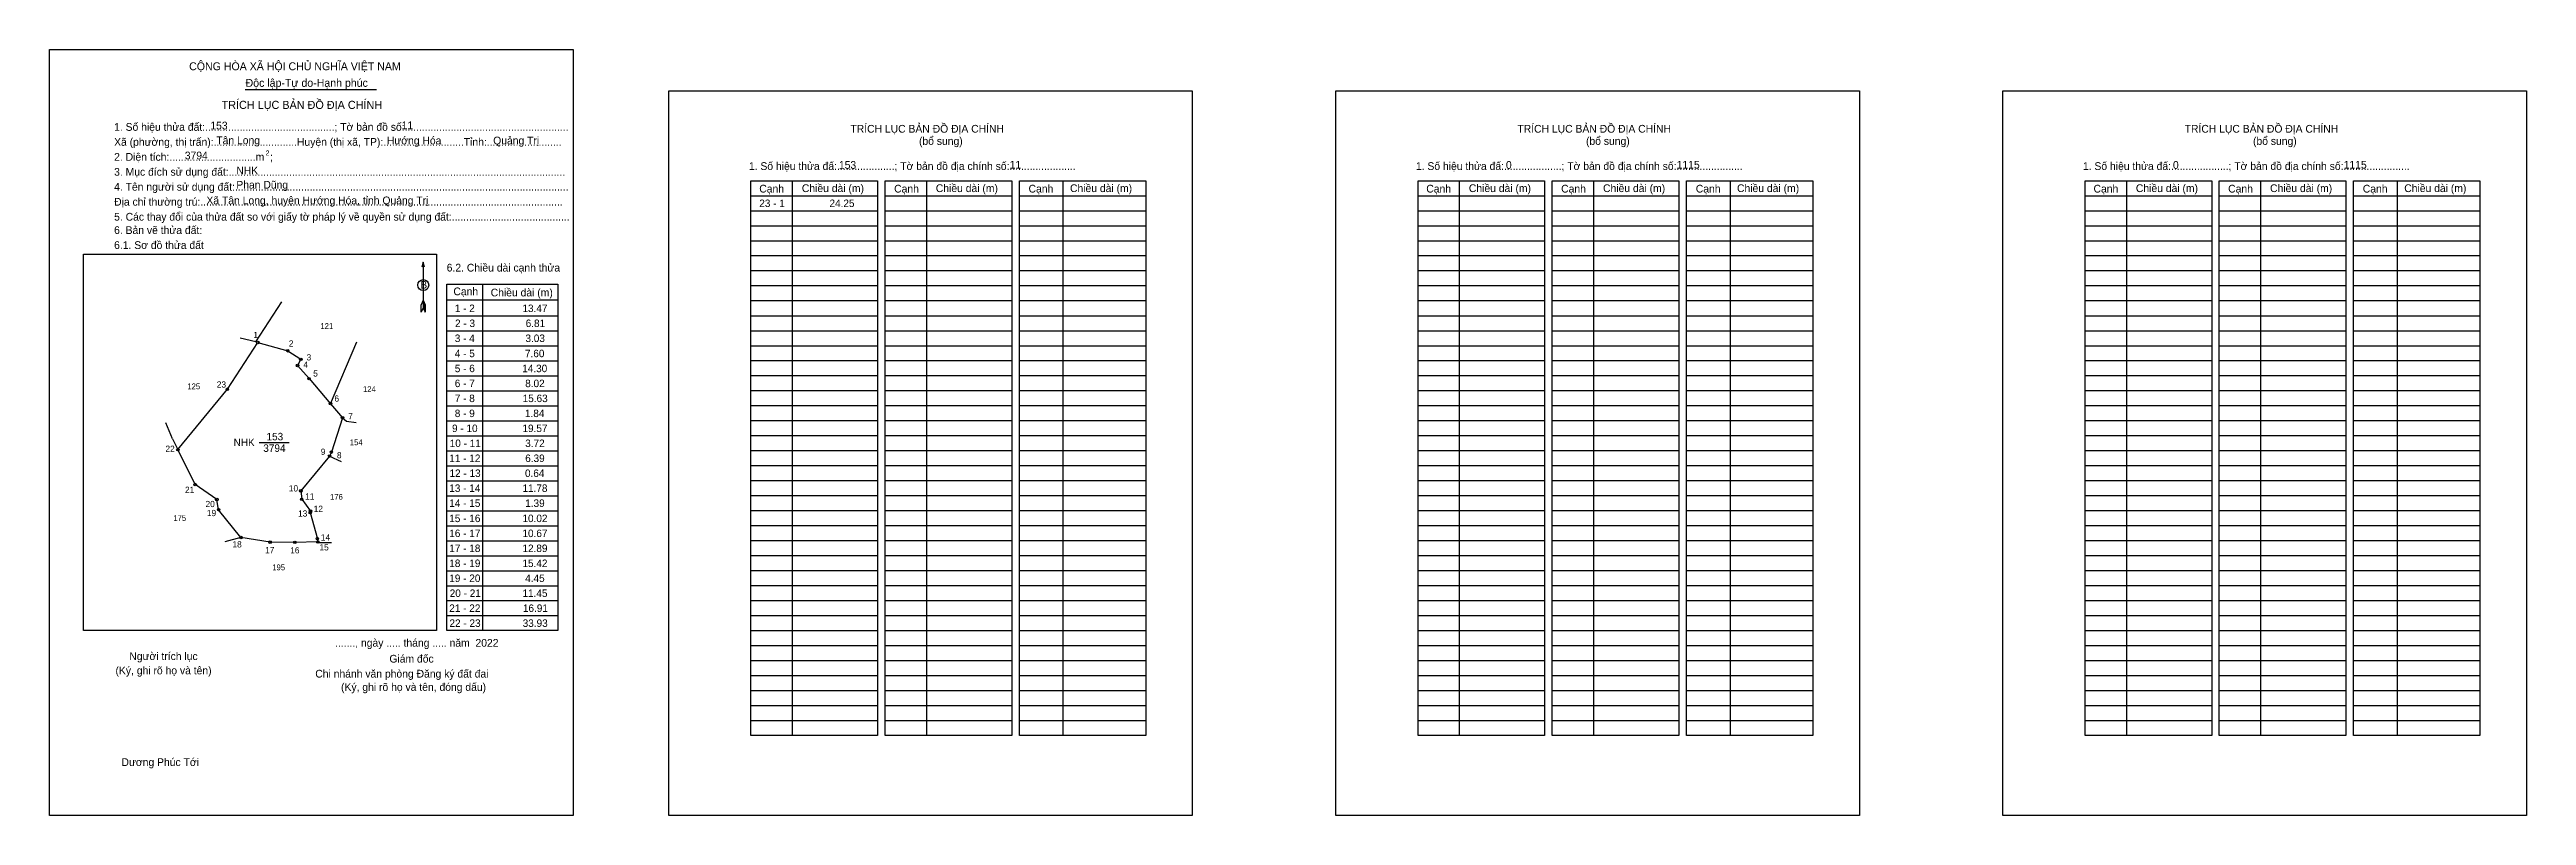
# Model space of a CAD drawing. Extents: x 543663 to 544739, y 1835470 to 1835803.
import ezdxf

# ---------------------------------------------------------------- set-up
doc = ezdxf.new("R2010")
doc.units = 0
for name, color, linetype in [('Level 1', 7, 'Continuous'), ('Level 10', 7, 'Continuous'), ('Level 11', 7, 'Continuous'), ('Level 13', 7, 'Continuous'), ('Level 2', 7, 'Continuous'), ('Level 36', 7, 'Continuous'), ('Level 52', 7, 'Continuous'), ('Level 6', 7, 'Continuous'), ('Level 9', 7, 'Continuous')]:
    doc.layers.add(name, color=color, linetype=linetype)

msp = doc.modelspace()

# ---------------------------------------------------------------- linework, layer by layer
at = {"layer": 'Level 1'}
for p, q in [((543663, 1835784.9), (543663, 1835784.9)), ((543932.1, 1835784.9), (543932.1, 1835784.9)), ((543967.8, 1835739.3), (544022.8, 1835739.3)), ((543985.7, 1835745.8), (543985.7, 1835505)), ((544026.1, 1835739.3), (544081.1, 1835739.3)), ((544044, 1835745.8), (544044, 1835505)), ((544084.4, 1835739.3), (544139.4, 1835739.3)), ((544103.3, 1835745.8), (544103.3, 1835505)), ((544257.6, 1835739.3), (544312.6, 1835739.3)), ((544275.5, 1835745.8), (544275.5, 1835505)), ((544315.9, 1835739.3), (544370.9, 1835739.3)), ((544333.8, 1835745.8), (544333.8, 1835505)), ((544374.2, 1835739.3), (544429.2, 1835739.3)), ((544393.2, 1835745.8), (544393.2, 1835505)), ((544547.5, 1835739.3), (544602.5, 1835739.3)), ((544565.4, 1835745.8), (544565.4, 1835505)), ((544605.7, 1835739.3), (544660.7, 1835739.3)), ((544623.6, 1835745.8), (544623.6, 1835505)), ((544664, 1835739.3), (544719, 1835739.3)), ((544683, 1835745.8), (544683, 1835505)), ((543967.8, 1835732.8), (544022.8, 1835732.8)), ((543967.8, 1835726.3), (544022.8, 1835726.3)), ((544026.1, 1835732.8), (544081.1, 1835732.8)), ((544026.1, 1835726.3), (544081.1, 1835726.3)), ((544084.4, 1835732.8), (544139.4, 1835732.8)), ((544084.4, 1835726.3), (544139.4, 1835726.3)), ((544257.6, 1835732.8), (544312.6, 1835732.8)), ((544257.6, 1835726.3), (544312.6, 1835726.3)), ((544315.9, 1835732.8), (544370.9, 1835732.8)), ((544315.9, 1835726.3), (544370.9, 1835726.3)), ((544374.2, 1835732.8), (544429.2, 1835732.8)), ((544374.2, 1835726.3), (544429.2, 1835726.3)), ((544547.5, 1835732.8), (544602.5, 1835732.8)), ((544547.5, 1835726.3), (544602.5, 1835726.3)), ((544605.7, 1835732.8), (544660.7, 1835732.8)), ((544605.7, 1835726.3), (544660.7, 1835726.3)), ((544664, 1835732.8), (544719, 1835732.8)), ((544664, 1835726.3), (544719, 1835726.3)), ((543967.8, 1835719.8), (544022.8, 1835719.8)), ((544026.1, 1835719.8), (544081.1, 1835719.8)), ((544084.4, 1835719.8), (544139.4, 1835719.8)), ((544257.6, 1835719.8), (544312.6, 1835719.8)), ((544315.9, 1835719.8), (544370.9, 1835719.8)), ((544374.2, 1835719.8), (544429.2, 1835719.8)), ((544547.5, 1835719.8), (544602.5, 1835719.8)), ((544605.7, 1835719.8), (544660.7, 1835719.8)), ((544664, 1835719.8), (544719, 1835719.8)), ((543677.8, 1835714), (543677.8, 1835714)), ((543825.4, 1835710.4), (543825.4, 1835690.7)), ((543967.8, 1835713.3), (544022.8, 1835713.3)), ((543967.8, 1835706.8), (544022.8, 1835706.8)), ((544026.1, 1835713.3), (544081.1, 1835713.3)), ((544026.1, 1835706.8), (544081.1, 1835706.8)), ((544084.4, 1835713.3), (544139.4, 1835713.3)), ((544084.4, 1835706.8), (544139.4, 1835706.8)), ((544257.6, 1835713.3), (544312.6, 1835713.3)), ((544257.6, 1835706.8), (544312.6, 1835706.8)), ((544315.9, 1835713.3), (544370.9, 1835713.3)), ((544315.9, 1835706.8), (544370.9, 1835706.8)), ((544374.2, 1835713.3), (544429.2, 1835713.3)), ((544374.2, 1835706.8), (544429.2, 1835706.8)), ((544547.5, 1835713.3), (544602.5, 1835713.3)), ((544547.5, 1835706.8), (544602.5, 1835706.8)), ((544605.7, 1835713.3), (544660.7, 1835713.3)), ((544605.7, 1835706.8), (544660.7, 1835706.8)), ((544664, 1835713.3), (544719, 1835713.3)), ((544664, 1835706.8), (544719, 1835706.8)), ((543825.4, 1835693.9), (543824.5, 1835691.9)), ((543825.4, 1835693.9), (543826.2, 1835691.9)), ((543825.4, 1835693.7), (543826.2, 1835691.6)), ((543825.4, 1835693.4), (543826.2, 1835691.4)), ((543825.4, 1835693.1), (543826.2, 1835691.1)), ((543835.6, 1835566.2), (543835.6, 1835700.9)), ((543835.6, 1835694.1), (543883.9, 1835694.1)), ((543851.2, 1835700.9), (543851.2, 1835550.5)), ((543883.9, 1835700.9), (543883.9, 1835566.2)), ((543967.8, 1835700.3), (544022.8, 1835700.3)), ((543967.8, 1835693.8), (544022.8, 1835693.8)), ((544026.1, 1835700.3), (544081.1, 1835700.3)), ((544026.1, 1835693.8), (544081.1, 1835693.8)), ((544084.4, 1835700.3), (544139.4, 1835700.3)), ((544084.4, 1835693.8), (544139.4, 1835693.8)), ((544257.6, 1835700.3), (544312.6, 1835700.3)), ((544257.6, 1835693.8), (544312.6, 1835693.8)), ((544315.9, 1835700.3), (544370.9, 1835700.3)), ((544315.9, 1835693.8), (544370.9, 1835693.8)), ((544374.2, 1835700.3), (544429.2, 1835700.3)), ((544374.2, 1835693.8), (544429.2, 1835693.8)), ((544547.5, 1835700.3), (544602.5, 1835700.3)), ((544547.5, 1835693.8), (544602.5, 1835693.8)), ((544605.7, 1835700.3), (544660.7, 1835700.3)), ((544605.7, 1835693.8), (544660.7, 1835693.8)), ((544664, 1835700.3), (544719, 1835700.3)), ((544664, 1835693.8), (544719, 1835693.8)), ((543824.5, 1835688.7), (543824.5, 1835691.9)), ((543825.4, 1835690.7), (543824.5, 1835688.7)), ((543825.4, 1835692.8), (543826.2, 1835690.8)), ((543825.4, 1835692.5), (543826.2, 1835690.5)), ((543825.4, 1835692.2), (543826.2, 1835690.2)), ((543825.4, 1835692), (543826.2, 1835689.9)), ((543825.4, 1835691.7), (543826.2, 1835689.6)), ((543825.4, 1835691.4), (543826.2, 1835689.3)), ((543825.4, 1835691.1), (543826.2, 1835689)), ((543825.4, 1835690.7), (543826.2, 1835688.7)), ((543826.2, 1835688.7), (543826.2, 1835691.9)), ((543835.6, 1835687.1), (543883.9, 1835687.1)), ((543967.8, 1835687.2), (544022.8, 1835687.2)), ((544026.1, 1835687.2), (544081.1, 1835687.2)), ((544084.4, 1835687.2), (544139.4, 1835687.2)), ((544257.6, 1835687.2), (544312.6, 1835687.2)), ((544315.9, 1835687.2), (544370.9, 1835687.2)), ((544374.2, 1835687.2), (544429.2, 1835687.2)), ((544547.5, 1835687.2), (544602.5, 1835687.2)), ((544605.7, 1835687.2), (544660.7, 1835687.2)), ((544664, 1835687.2), (544719, 1835687.2)), ((543835.6, 1835680.6), (543883.9, 1835680.6)), ((543835.6, 1835674.1), (543883.9, 1835674.1)), ((543967.8, 1835680.7), (544022.8, 1835680.7)), ((543967.8, 1835674.2), (544022.8, 1835674.2)), ((544026.1, 1835680.7), (544081.1, 1835680.7)), ((544026.1, 1835674.2), (544081.1, 1835674.2)), ((544084.4, 1835680.7), (544139.4, 1835680.7)), ((544084.4, 1835674.2), (544139.4, 1835674.2)), ((544257.6, 1835680.7), (544312.6, 1835680.7)), ((544257.6, 1835674.2), (544312.6, 1835674.2)), ((544315.9, 1835680.7), (544370.9, 1835680.7)), ((544315.9, 1835674.2), (544370.9, 1835674.2)), ((544374.2, 1835680.7), (544429.2, 1835680.7)), ((544374.2, 1835674.2), (544429.2, 1835674.2)), ((544547.5, 1835680.7), (544602.5, 1835680.7)), ((544547.5, 1835674.2), (544602.5, 1835674.2)), ((544605.7, 1835680.7), (544660.7, 1835680.7)), ((544605.7, 1835674.2), (544660.7, 1835674.2)), ((544664, 1835680.7), (544719, 1835680.7)), ((544664, 1835674.2), (544719, 1835674.2)), ((543835.6, 1835667.6), (543883.9, 1835667.6)), ((543835.6, 1835661.1), (543883.9, 1835661.1)), ((543967.8, 1835667.7), (544022.8, 1835667.7)), ((543967.8, 1835661.2), (544022.8, 1835661.2)), ((544026.1, 1835667.7), (544081.1, 1835667.7)), ((544026.1, 1835661.2), (544081.1, 1835661.2)), ((544084.4, 1835667.7), (544139.4, 1835667.7)), ((544084.4, 1835661.2), (544139.4, 1835661.2)), ((544257.6, 1835667.7), (544312.6, 1835667.7)), ((544257.6, 1835661.2), (544312.6, 1835661.2)), ((544315.9, 1835667.7), (544370.9, 1835667.7)), ((544315.9, 1835661.2), (544370.9, 1835661.2)), ((544374.2, 1835667.7), (544429.2, 1835667.7)), ((544374.2, 1835661.2), (544429.2, 1835661.2)), ((544547.5, 1835667.7), (544602.5, 1835667.7)), ((544547.5, 1835661.2), (544602.5, 1835661.2)), ((544605.7, 1835667.7), (544660.7, 1835667.7)), ((544605.7, 1835661.2), (544660.7, 1835661.2)), ((544664, 1835667.7), (544719, 1835667.7)), ((544664, 1835661.2), (544719, 1835661.2)), ((543835.6, 1835654.6), (543883.9, 1835654.6)), ((543967.8, 1835654.7), (544022.8, 1835654.7)), ((544026.1, 1835654.7), (544081.1, 1835654.7)), ((544084.4, 1835654.7), (544139.4, 1835654.7)), ((544257.6, 1835654.7), (544312.6, 1835654.7)), ((544315.9, 1835654.7), (544370.9, 1835654.7)), ((544374.2, 1835654.7), (544429.2, 1835654.7)), ((544547.5, 1835654.7), (544602.5, 1835654.7)), ((544605.7, 1835654.7), (544660.7, 1835654.7)), ((544664, 1835654.7), (544719, 1835654.7)), ((543835.6, 1835648.1), (543883.9, 1835648.1)), ((543835.6, 1835641.6), (543883.9, 1835641.6)), ((543967.8, 1835648.2), (544022.8, 1835648.2)), ((543967.8, 1835641.7), (544022.8, 1835641.7)), ((544026.1, 1835648.2), (544081.1, 1835648.2)), ((544026.1, 1835641.7), (544081.1, 1835641.7)), ((544084.4, 1835648.2), (544139.4, 1835648.2)), ((544084.4, 1835641.7), (544139.4, 1835641.7)), ((544257.6, 1835648.2), (544312.6, 1835648.2)), ((544257.6, 1835641.7), (544312.6, 1835641.7)), ((544315.9, 1835648.2), (544370.9, 1835648.2)), ((544315.9, 1835641.7), (544370.9, 1835641.7)), ((544374.2, 1835648.2), (544429.2, 1835648.2)), ((544374.2, 1835641.7), (544429.2, 1835641.7)), ((544547.5, 1835648.2), (544602.5, 1835648.2)), ((544547.5, 1835641.7), (544602.5, 1835641.7)), ((544605.7, 1835648.2), (544660.7, 1835648.2)), ((544605.7, 1835641.7), (544660.7, 1835641.7)), ((544664, 1835648.2), (544719, 1835648.2)), ((544664, 1835641.7), (544719, 1835641.7)), ((543835.6, 1835635.1), (543883.9, 1835635.1)), ((543835.6, 1835628.6), (543883.9, 1835628.6)), ((543967.8, 1835635.2), (544022.8, 1835635.2)), ((543967.8, 1835628.7), (544022.8, 1835628.7)), ((544026.1, 1835635.2), (544081.1, 1835635.2)), ((544026.1, 1835628.7), (544081.1, 1835628.7)), ((544084.4, 1835635.2), (544139.4, 1835635.2)), ((544084.4, 1835628.7), (544139.4, 1835628.7)), ((544257.6, 1835635.2), (544312.6, 1835635.2)), ((544257.6, 1835628.7), (544312.6, 1835628.7)), ((544315.9, 1835635.2), (544370.9, 1835635.2)), ((544315.9, 1835628.7), (544370.9, 1835628.7)), ((544374.2, 1835635.2), (544429.2, 1835635.2)), ((544374.2, 1835628.7), (544429.2, 1835628.7)), ((544547.5, 1835635.2), (544602.5, 1835635.2)), ((544547.5, 1835628.7), (544602.5, 1835628.7)), ((544605.7, 1835635.2), (544660.7, 1835635.2)), ((544605.7, 1835628.7), (544660.7, 1835628.7)), ((544664, 1835635.2), (544719, 1835635.2)), ((544664, 1835628.7), (544719, 1835628.7)), ((543835.6, 1835622.1), (543883.9, 1835622.1)), ((543967.8, 1835622.2), (544022.8, 1835622.2)), ((544026.1, 1835622.2), (544081.1, 1835622.2)), ((544084.4, 1835622.2), (544139.4, 1835622.2)), ((544257.6, 1835622.2), (544312.6, 1835622.2)), ((544315.9, 1835622.2), (544370.9, 1835622.2)), ((544374.2, 1835622.2), (544429.2, 1835622.2)), ((544547.5, 1835622.2), (544602.5, 1835622.2)), ((544605.7, 1835622.2), (544660.7, 1835622.2)), ((544664, 1835622.2), (544719, 1835622.2)), ((543835.6, 1835615.5), (543883.9, 1835615.5)), ((543835.6, 1835609), (543883.9, 1835609)), ((543967.8, 1835615.6), (544022.8, 1835615.6)), ((543967.8, 1835609.1), (544022.8, 1835609.1)), ((544026.1, 1835615.6), (544081.1, 1835615.6)), ((544026.1, 1835609.1), (544081.1, 1835609.1)), ((544084.4, 1835615.6), (544139.4, 1835615.6)), ((544084.4, 1835609.1), (544139.4, 1835609.1)), ((544257.6, 1835615.6), (544312.6, 1835615.6)), ((544257.6, 1835609.1), (544312.6, 1835609.1)), ((544315.9, 1835615.6), (544370.9, 1835615.6)), ((544315.9, 1835609.1), (544370.9, 1835609.1)), ((544374.2, 1835615.6), (544429.2, 1835615.6)), ((544374.2, 1835609.1), (544429.2, 1835609.1)), ((544547.5, 1835615.6), (544602.5, 1835615.6)), ((544547.5, 1835609.1), (544602.5, 1835609.1)), ((544605.7, 1835615.6), (544660.7, 1835615.6)), ((544605.7, 1835609.1), (544660.7, 1835609.1)), ((544664, 1835615.6), (544719, 1835615.6)), ((544664, 1835609.1), (544719, 1835609.1)), ((543835.6, 1835602.5), (543883.9, 1835602.5)), ((543967.8, 1835602.6), (544022.8, 1835602.6)), ((543967.8, 1835596.1), (544022.8, 1835596.1)), ((544026.1, 1835602.6), (544081.1, 1835602.6)), ((544026.1, 1835596.1), (544081.1, 1835596.1)), ((544084.4, 1835602.6), (544139.4, 1835602.6)), ((544084.4, 1835596.1), (544139.4, 1835596.1)), ((544257.6, 1835602.6), (544312.6, 1835602.6)), ((544257.6, 1835596.1), (544312.6, 1835596.1)), ((544315.9, 1835602.6), (544370.9, 1835602.6)), ((544315.9, 1835596.1), (544370.9, 1835596.1)), ((544374.2, 1835602.6), (544429.2, 1835602.6)), ((544374.2, 1835596.1), (544429.2, 1835596.1)), ((544547.5, 1835602.6), (544602.5, 1835602.6)), ((544547.5, 1835596.1), (544602.5, 1835596.1)), ((544605.7, 1835602.6), (544660.7, 1835602.6)), ((544605.7, 1835596.1), (544660.7, 1835596.1)), ((544664, 1835602.6), (544719, 1835602.6)), ((544664, 1835596.1), (544719, 1835596.1)), ((543835.6, 1835596), (543883.9, 1835596)), ((543835.6, 1835589.5), (543883.9, 1835589.5)), ((543967.8, 1835589.6), (544022.8, 1835589.6)), ((544026.1, 1835589.6), (544081.1, 1835589.6)), ((544084.4, 1835589.6), (544139.4, 1835589.6)), ((544257.6, 1835589.6), (544312.6, 1835589.6)), ((544315.9, 1835589.6), (544370.9, 1835589.6)), ((544374.2, 1835589.6), (544429.2, 1835589.6)), ((544547.5, 1835589.6), (544602.5, 1835589.6)), ((544605.7, 1835589.6), (544660.7, 1835589.6)), ((544664, 1835589.6), (544719, 1835589.6)), ((543835.6, 1835583), (543883.9, 1835583)), ((543835.6, 1835576.5), (543883.9, 1835576.5)), ((543967.8, 1835583.1), (544022.8, 1835583.1)), ((543967.8, 1835576.6), (544022.8, 1835576.6)), ((544026.1, 1835583.1), (544081.1, 1835583.1)), ((544026.1, 1835576.6), (544081.1, 1835576.6)), ((544084.4, 1835583.1), (544139.4, 1835583.1)), ((544084.4, 1835576.6), (544139.4, 1835576.6)), ((544257.6, 1835583.1), (544312.6, 1835583.1)), ((544257.6, 1835576.6), (544312.6, 1835576.6)), ((544315.9, 1835583.1), (544370.9, 1835583.1)), ((544315.9, 1835576.6), (544370.9, 1835576.6)), ((544374.2, 1835583.1), (544429.2, 1835583.1)), ((544374.2, 1835576.6), (544429.2, 1835576.6)), ((544547.5, 1835583.1), (544602.5, 1835583.1)), ((544547.5, 1835576.6), (544602.5, 1835576.6)), ((544605.7, 1835583.1), (544660.7, 1835583.1)), ((544605.7, 1835576.6), (544660.7, 1835576.6)), ((544664, 1835583.1), (544719, 1835583.1)), ((544664, 1835576.6), (544719, 1835576.6)), ((543835.6, 1835570), (543883.9, 1835570)), ((543967.8, 1835570.1), (544022.8, 1835570.1)), ((544026.1, 1835570.1), (544081.1, 1835570.1)), ((544084.4, 1835570.1), (544139.4, 1835570.1)), ((544257.6, 1835570.1), (544312.6, 1835570.1)), ((544315.9, 1835570.1), (544370.9, 1835570.1)), ((544374.2, 1835570.1), (544429.2, 1835570.1)), ((544547.5, 1835570.1), (544602.5, 1835570.1)), ((544605.7, 1835570.1), (544660.7, 1835570.1)), ((544664, 1835570.1), (544719, 1835570.1)), ((543835.6, 1835563.5), (543883.9, 1835563.5)), ((543835.6, 1835557), (543883.9, 1835557)), ((543967.8, 1835563.6), (544022.8, 1835563.6)), ((543967.8, 1835557.1), (544022.8, 1835557.1)), ((544026.1, 1835563.6), (544081.1, 1835563.6)), ((544026.1, 1835557.1), (544081.1, 1835557.1)), ((544084.4, 1835563.6), (544139.4, 1835563.6)), ((544084.4, 1835557.1), (544139.4, 1835557.1)), ((544257.6, 1835563.6), (544312.6, 1835563.6)), ((544257.6, 1835557.1), (544312.6, 1835557.1)), ((544315.9, 1835563.6), (544370.9, 1835563.6)), ((544315.9, 1835557.1), (544370.9, 1835557.1)), ((544374.2, 1835563.6), (544429.2, 1835563.6)), ((544374.2, 1835557.1), (544429.2, 1835557.1)), ((544547.5, 1835563.6), (544602.5, 1835563.6)), ((544547.5, 1835557.1), (544602.5, 1835557.1)), ((544605.7, 1835563.6), (544660.7, 1835563.6)), ((544605.7, 1835557.1), (544660.7, 1835557.1)), ((544664, 1835563.6), (544719, 1835563.6)), ((544664, 1835557.1), (544719, 1835557.1)), ((543831.2, 1835550.5), (543831.2, 1835550.5)), ((543967.8, 1835550.6), (544022.8, 1835550.6)), ((543967.8, 1835544), (544022.8, 1835544)), ((544026.1, 1835550.6), (544081.1, 1835550.6)), ((544026.1, 1835544), (544081.1, 1835544)), ((544084.4, 1835550.6), (544139.4, 1835550.6)), ((544084.4, 1835544), (544139.4, 1835544)), ((544257.6, 1835550.6), (544312.6, 1835550.6)), ((544257.6, 1835544), (544312.6, 1835544)), ((544315.9, 1835550.6), (544370.9, 1835550.6)), ((544315.9, 1835544), (544370.9, 1835544)), ((544374.2, 1835550.6), (544429.2, 1835550.6)), ((544374.2, 1835544), (544429.2, 1835544)), ((544547.5, 1835550.6), (544602.5, 1835550.6)), ((544547.5, 1835544), (544602.5, 1835544)), ((544605.7, 1835550.6), (544660.7, 1835550.6)), ((544605.7, 1835544), (544660.7, 1835544)), ((544664, 1835550.6), (544719, 1835550.6)), ((544664, 1835544), (544719, 1835544)), ((543967.8, 1835537.5), (544022.8, 1835537.5)), ((544026.1, 1835537.5), (544081.1, 1835537.5)), ((544084.4, 1835537.5), (544139.4, 1835537.5)), ((544257.6, 1835537.5), (544312.6, 1835537.5)), ((544315.9, 1835537.5), (544370.9, 1835537.5)), ((544374.2, 1835537.5), (544429.2, 1835537.5)), ((544547.5, 1835537.5), (544602.5, 1835537.5)), ((544605.7, 1835537.5), (544660.7, 1835537.5)), ((544664, 1835537.5), (544719, 1835537.5)), ((543967.8, 1835531), (544022.8, 1835531)), ((543967.8, 1835524.5), (544022.8, 1835524.5)), ((544026.1, 1835531), (544081.1, 1835531)), ((544026.1, 1835524.5), (544081.1, 1835524.5)), ((544084.4, 1835531), (544139.4, 1835531)), ((544084.4, 1835524.5), (544139.4, 1835524.5)), ((544257.6, 1835531), (544312.6, 1835531)), ((544257.6, 1835524.5), (544312.6, 1835524.5)), ((544315.9, 1835531), (544370.9, 1835531)), ((544315.9, 1835524.5), (544370.9, 1835524.5)), ((544374.2, 1835531), (544429.2, 1835531)), ((544374.2, 1835524.5), (544429.2, 1835524.5)), ((544547.5, 1835531), (544602.5, 1835531)), ((544547.5, 1835524.5), (544602.5, 1835524.5)), ((544605.7, 1835531), (544660.7, 1835531)), ((544605.7, 1835524.5), (544660.7, 1835524.5)), ((544664, 1835531), (544719, 1835531)), ((544664, 1835524.5), (544719, 1835524.5)), ((543967.8, 1835518), (544022.8, 1835518)), ((543967.8, 1835511.5), (544022.8, 1835511.5)), ((544026.1, 1835518), (544081.1, 1835518)), ((544026.1, 1835511.5), (544081.1, 1835511.5)), ((544084.4, 1835518), (544139.4, 1835518)), ((544084.4, 1835511.5), (544139.4, 1835511.5)), ((544257.6, 1835518), (544312.6, 1835518)), ((544257.6, 1835511.5), (544312.6, 1835511.5)), ((544315.9, 1835518), (544370.9, 1835518)), ((544315.9, 1835511.5), (544370.9, 1835511.5)), ((544374.2, 1835518), (544429.2, 1835518)), ((544374.2, 1835511.5), (544429.2, 1835511.5)), ((544547.5, 1835518), (544602.5, 1835518)), ((544547.5, 1835511.5), (544602.5, 1835511.5)), ((544605.7, 1835518), (544660.7, 1835518)), ((544605.7, 1835511.5), (544660.7, 1835511.5)), ((544664, 1835518), (544719, 1835518)), ((544664, 1835511.5), (544719, 1835511.5)), ((543890.5, 1835470.2), (543890.5, 1835470.2)), ((544159.5, 1835470.2), (544159.5, 1835470.2))]:
    msp.add_line(p, q, dxfattribs=at)
for points in [[(543967.8, 1835745.8), (544022.8, 1835745.8), (544022.8, 1835505), (543967.8, 1835505)], [(544026.1, 1835745.8), (544081.1, 1835745.8), (544081.1, 1835505), (544026.1, 1835505)], [(544084.4, 1835745.8), (544139.4, 1835745.8), (544139.4, 1835505), (544084.4, 1835505)], [(544257.6, 1835745.8), (544312.6, 1835745.8), (544312.6, 1835505), (544257.6, 1835505)], [(544315.9, 1835745.8), (544370.9, 1835745.8), (544370.9, 1835505), (544315.9, 1835505)], [(544374.2, 1835745.8), (544429.2, 1835745.8), (544429.2, 1835505), (544374.2, 1835505)], [(544547.5, 1835745.8), (544602.5, 1835745.8), (544602.5, 1835505), (544547.5, 1835505)], [(544605.7, 1835745.8), (544660.7, 1835745.8), (544660.7, 1835505), (544605.7, 1835505)], [(544664, 1835745.8), (544719, 1835745.8), (544719, 1835505), (544664, 1835505)], [(543677.8, 1835714), (543831.2, 1835714), (543831.2, 1835550.5), (543677.8, 1835550.5)], [(543835.6, 1835700.9), (543883.9, 1835700.9), (543883.9, 1835550.5), (543835.6, 1835550.5)]]:
    msp.add_lwpolyline(points, close=True, dxfattribs=at)
msp.add_lwpolyline([(543825.9, 1835708.3), (543825.4, 1835710.4), (543824.8, 1835708.3)], dxfattribs=at)
msp.add_circle((543825.4, 1835700.5), 2.4, dxfattribs=at)
at = {"layer": 'Level 10'}
for p, q in [((543752.7, 1835675.9), (543745.9, 1835677.4)), ((543716.5, 1835633.8), (543713.6, 1835640.7)), ((543790.3, 1835642.9), (543792.1, 1835641.4)), ((543792.1, 1835641.4), (543796.3, 1835640.8)), ((543716.5, 1835633.8), (543718.8, 1835629.1)), ((543746.2, 1835590.9), (543739.2, 1835589)), ((543779.6, 1835588.8), (543785.5, 1835588.8))]:
    msp.add_line(p, q, dxfattribs=at)
msp.add_lwpolyline([(543772.2, 1835668.3), (543770.8, 1835665.6), (543775.8, 1835659.9), (543785.1, 1835649), (543790.3, 1835642.9), (543785.5, 1835628), (543784.7, 1835626.3), (543772.2, 1835611.2), (543772.6, 1835607.5), (543776.4, 1835602.4), (543776.3, 1835601.7), (543779.4, 1835590.4), (543779.6, 1835589), (543769.6, 1835588.8), (543758.9, 1835588.9), (543746.2, 1835590.9), (543736.5, 1835603), (543735.7, 1835607.4), (543726.3, 1835613.9), (543718.8, 1835629.1), (543740.3, 1835655.3), (543753.5, 1835675.6), (543766.5, 1835672)], close=True, dxfattribs=at)
at = {"layer": 'Level 11'}
for centre in [(543753.5, 1835675.6), (543766.5, 1835672), (543770.8, 1835665.6), (543772.2, 1835668.3), (543772.2, 1835668.3), (543740.3, 1835655.3), (543775.8, 1835659.9), (543785.1, 1835649), (543790.3, 1835642.9), (543718.8, 1835629.1), (543785.5, 1835628), (543784.7, 1835626.3), (543726.3, 1835613.9), (543735.7, 1835607.4), (543772.2, 1835611.2), (543772.6, 1835607.5), (543736.5, 1835603), (543776.4, 1835602.4), (543776.3, 1835601.7), (543746.2, 1835590.9), (543758.9, 1835588.9), (543769.6, 1835588.8), (543779.4, 1835590.4), (543779.6, 1835589)]:
    msp.add_circle(centre, 0.542, dxfattribs=at)
at = {"layer": 'Level 13'}
msp.add_line((543748.1, 1835785.5), (543805.1, 1835785.5), dxfattribs=at)
at = {"layer": 'Level 2'}
for points in [[(543663, 1835802.8), (543890.5, 1835802.8), (543890.5, 1835470.2), (543663, 1835470.2)], [(543932.1, 1835784.9), (544159.5, 1835784.9), (544159.5, 1835470.2), (543932.1, 1835470.2)], [(544221.9, 1835784.9), (544449.4, 1835784.9), (544449.4, 1835470.2), (544221.9, 1835470.2)], [(544511.7, 1835784.9), (544739.2, 1835784.9), (544739.2, 1835470.2), (544511.7, 1835470.2)]]:
    msp.add_lwpolyline(points, close=True, dxfattribs=at)
at = {"layer": 'Level 36'}
for p, q in [((543752.7, 1835675.9), (543764, 1835693.3)), ((543784.7, 1835626.3), (543789.8, 1835623.9))]:
    msp.add_line(p, q, dxfattribs=at)
msp.add_lwpolyline([(543785.1, 1835649), (543796.5, 1835675.9)], dxfattribs=at)
at = {"layer": 'Level 9'}
msp.add_line((543754.1, 1835632.2), (543767.2, 1835632.2), dxfattribs=at)

# ---------------------------------------------------------------- texts
at = {"layer": 'Level 1'}
for s, height, p in [('TRÍCH LỤC BẢN ĐỒ ĐỊA CHÍNH', 3.515, (543737.8, 1835777)), ('1. Số hiệu thửa đất:.............................................; Tờ bản đồ số:.........................................................', 3.3631, (543691.1, 1835767.5)), ('TRÍCH LỤC BẢN ĐỒ ĐỊA CHÍNH', 3.363, (544011, 1835766.7)), ('TRÍCH LỤC BẢN ĐỒ ĐỊA CHÍNH', 3.363, (544300.8, 1835766.7)), ('TRÍCH LỤC BẢN ĐỒ ĐỊA CHÍNH', 3.363, (544590.7, 1835766.7)), ('Xã (phường, thị trấn):.............................Huyện (thị xã, TP):............................Tỉnh:..........................', 3.3631, (543691.1, 1835761)), ('2. Diện tích:..............................m  ;', 3.363, (543691.1, 1835754.5)), ('2', 2.17, (543756.9, 1835756.8)), ('(bổ sung)', 3.36, (544040.8, 1835761.4)), ('(bổ sung)', 3.36, (544330.6, 1835761.4)), ('(bổ sung)', 3.36, (544620.4, 1835761.4)), ('3. Mục đích sử dụng đất:.....................................................................................................................', 3.3631, (543691.1, 1835748)), ('1. Số hiệu thửa đấ:....................; Tờ bản đồ địa chính số:.......................', 3.363, (543966.9, 1835750.5)), ('1. Số hiệu thửa đấ:....................; Tờ bản đồ địa chính số:.......................', 3.363, (544256.7, 1835750.5)), ('1. Số hiệu thửa đấ:....................; Tờ bản đồ địa chính số:.......................', 3.363, (544546.5, 1835750.5)), ('Địa chỉ thường trú:..............................................................................................................................', 3.3631, (543691.1, 1835735)), ('4. Tên người sử dụng đất:....................................................................................................................', 3.3631, (543691.1, 1835741.5)), ('Cạnh', 3.36, (543971.4, 1835740.7)), ('Chiều dài (m)', 3.363, (543989.9, 1835740.9)), ('Cạnh', 3.36, (544030, 1835740.7)), ('Chiều dài (m)', 3.363, (544048.1, 1835740.9)), ('Cạnh', 3.36, (544088.4, 1835740.7)), ('Chiều dài (m)', 3.363, (544106.4, 1835740.9)), ('Cạnh', 3.36, (544261.2, 1835740.7)), ('Chiều dài (m)', 3.363, (544279.7, 1835740.9)), ('Cạnh', 3.36, (544319.8, 1835740.7)), ('Chiều dài (m)', 3.363, (544338, 1835740.9)), ('Cạnh', 3.36, (544378.3, 1835740.7)), ('Chiều dài (m)', 3.363, (544396.2, 1835740.9)), ('Cạnh', 3.36, (544551.1, 1835740.7)), ('Chiều dài (m)', 3.363, (544569.5, 1835740.9)), ('Cạnh', 3.36, (544609.6, 1835740.7)), ('Chiều dài (m)', 3.363, (544627.8, 1835740.9)), ('Cạnh', 3.36, (544668.1, 1835740.7)), ('Chiều dài (m)', 3.363, (544686.1, 1835740.9)), ('5. Các thay đổi của thửa đất so với giấy tờ pháp lý về quyền sử dụng đất:.........................................', 3.3631, (543691.1, 1835728.5)), ('6. Bản vẽ thửa đất:', 3.363, (543691.1, 1835722.7)), ('6.1. Sơ đồ thửa đất', 3.363, (543691.1, 1835716.2)), ('6.2. Chiều dài cạnh thửa', 3.363, (543835.6, 1835706.4)), ('B', 3.25, (543824.2, 1835699)), ('Cạnh', 3.36, (543838.5, 1835696.1)), ('Chiều dài (m)', 3.363, (543854.7, 1835695.6)), ('121', 2.5, (543780.7, 1835681.5)), ('125', 2.5, (543722.9, 1835655.3)), ('124', 2.5, (543799.2, 1835654.1)), ('154', 2.5, (543793.5, 1835631)), ('176', 2.5, (543784.9, 1835607.3)), ('175', 2.5, (543716.8, 1835598.1)), ('195', 2.5, (543759.8, 1835576.7)), ('......., ngày ..... tháng ..... năm  2022', 3.363, (543787.1, 1835543.5)), ('(Ký, ghi rõ họ và tên)', 3.363, (543691.7, 1835531.5)), ('Người trích lục', 3.363, (543697.7, 1835537.7)), ('Chi nhánh văn phòng Đăng ký đất đai ', 3.363, (543778.5, 1835530.1)), ('Giám đốc', 3.36, (543810.7, 1835536.6)), ('(Ký, ghi rõ họ và tên, đóng dấu)', 3.363, (543789.7, 1835524.3)), ('Dương Phúc Tới', 3.363, (543694.3, 1835491.7))]:
    msp.add_text(s, height=height, dxfattribs=at).set_placement(p)
at = {"layer": 'Level 13'}
for s, height, p in [('CỘNG HÒA XÃ HỘI CHỦ NGHĨA VIỆT NAM', 3.437, (543723.7, 1835793.8)), ('Độc lập-Tự do-Hạnh phúc', 3.437, (543748.2, 1835786.6)), ('NHK', 3.25, (543743, 1835630.6)), ('3794', 3.25, (543755.9, 1835628.1)), ('153', 3.25, (543757.3, 1835633.1))]:
    msp.add_text(s, height=height, dxfattribs=at).set_placement(p)
at = {"layer": 'Level 52'}
for s, p in [('23 - 1', (543971.4, 1835734.4)), ('24.25', (544001.9, 1835734.4)), ('1 - 2', (543839.1, 1835688.8)), ('2 - 3', (543839.2, 1835682.3)), ('13.47', (543868.5, 1835688.8)), ('6.81', (543869.9, 1835682.3)), ('3 - 4', (543839.1, 1835675.8)), ('4 - 5', (543839.1, 1835669.2)), ('3.03', (543869.8, 1835675.8)), ('7.60', (543869.6, 1835669.2)), ('5 - 6', (543839.1, 1835662.7)), ('14.30', (543868.4, 1835662.7)), ('6 - 7', (543839.1, 1835656.2)), ('7 - 8', (543839.1, 1835649.7)), ('15.63', (543868.6, 1835649.7)), ('8.02', (543869.7, 1835656.2)), ('9 - 10', (543837.9, 1835636.7)), ('8 - 9', (543839.1, 1835643.2)), ('19.57', (543868.5, 1835636.7)), ('1.84', (543869.6, 1835643.2)), ('10 - 11', (543836.9, 1835630.2)), ('3.72', (543869.7, 1835630.2)), ('11 - 12', (543836.7, 1835623.7)), ('12 - 13', (543836.8, 1835617.2)), ('0.64', (543869.6, 1835617.2)), ('6.39', (543869.7, 1835623.7)), ('13 - 14', (543836.7, 1835610.7)), ('14 - 15', (543836.7, 1835604.2)), ('11.78', (543868.5, 1835610.7)), ('1.39', (543869.7, 1835604.2)), ('15 - 16', (543836.7, 1835597.6)), ('10.02', (543868.5, 1835597.6)), ('16 - 17', (543836.7, 1835591.1)), ('17 - 18', (543836.7, 1835584.6)), ('10.67', (543868.5, 1835591.1)), ('12.89', (543868.5, 1835584.6)), ('18 - 19', (543836.7, 1835578.1)), ('19 - 20', (543836.7, 1835571.6)), ('15.42', (543868.5, 1835578.1)), ('4.45', (543869.7, 1835571.6)), ('20 - 21', (543836.9, 1835565.1)), ('11.45', (543868.5, 1835565.1)), ('21 - 22', (543836.7, 1835558.6)), ('22 - 23', (543836.8, 1835552.1)), ('33.93', (543868.6, 1835552.1)), ('16.91', (543868.7, 1835558.6))]:
    msp.add_text(s, height=3.25, dxfattribs=at).set_placement(p)
at = {"layer": 'Level 6'}
for s, height, p in [('153', 3.36, (543732.9, 1835768.1)), ('11', 3.36, (543816, 1835768.2)), ('3794', 3.36, (543721.8, 1835755.1)), ('Tân Long', 3.36, (543735.5, 1835761.7)), ('Hướng Hóa', 3.36, (543809.6, 1835761.6)), ('Quảng Trị', 3.36, (543855.8, 1835761.6)), ('NHK', 3.36, (543744.2, 1835748.6)), ('153', 3.36, (544006, 1835751)), ('11', 3.36, (544080.2, 1835751.1)), ('0', 3.36, (544295.8, 1835751)), ('1115', 3.36, (544370, 1835751.1)), ('0', 3.36, (544585.6, 1835751)), ('1115', 3.36, (544659.8, 1835751.1)), ('Xã Tân Long, huyện Hướng Hóa, tỉnh Quảng Trị', 3.363, (543731.2, 1835735.6)), ('Phan Dũng', 3.36, (543744.2, 1835742.4))]:
    msp.add_text(s, height=height, dxfattribs=at).set_placement(p)
at = {"layer": 'Level 9'}
for s, p in [('1', (543751.6, 1835677.5)), ('2', (543767, 1835673.8)), ('4', (543773.3, 1835664.6)), ('3', (543774.7, 1835667.8)), ('5', (543777.6, 1835660.8)), ('23', (543735.7, 1835656)), ('6', (543786.8, 1835649.9)), ('7', (543792.8, 1835642.2)), ('22', (543713.4, 1835628.1)), ('9', (543780.9, 1835626.8)), ('8', (543787.9, 1835625.3)), ('21', (543721.9, 1835610.3)), ('20', (543730.8, 1835604.1)), ('10', (543767, 1835610.9)), ('11', (543774.1, 1835607.4)), ('19', (543731.4, 1835600.2)), ('13', (543771, 1835600)), ('12', (543777.8, 1835602)), ('18', (543742.5, 1835586.6)), ('17', (543756.7, 1835584.1)), ('16', (543767.6, 1835584)), ('15', (543780.3, 1835585.3)), ('14', (543780.9, 1835589.6))]:
    msp.add_text(s, height=2.71, dxfattribs=at).set_placement(p)

doc.saveas('drawing.dxf')
